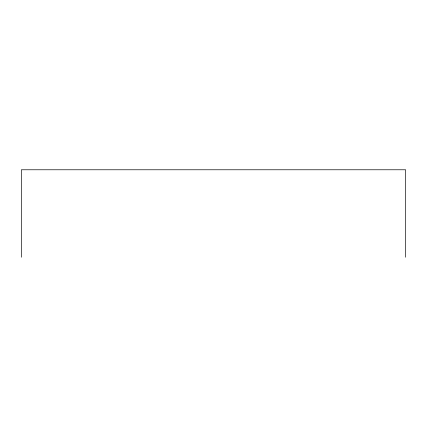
<?xml version="1.0" encoding="UTF-8"?>
<svg xmlns="http://www.w3.org/2000/svg" width="427" height="427" viewBox="0 0 427 427"><rect width="100%" height="100%" fill="white"/><g stroke="black" fill="none" stroke-linecap="round" stroke-linejoin="round"><path stroke-width="0.64" d="M405.65 257.225L405.65 169.775L21.35 169.775L21.35 257.225"/></g></svg>
